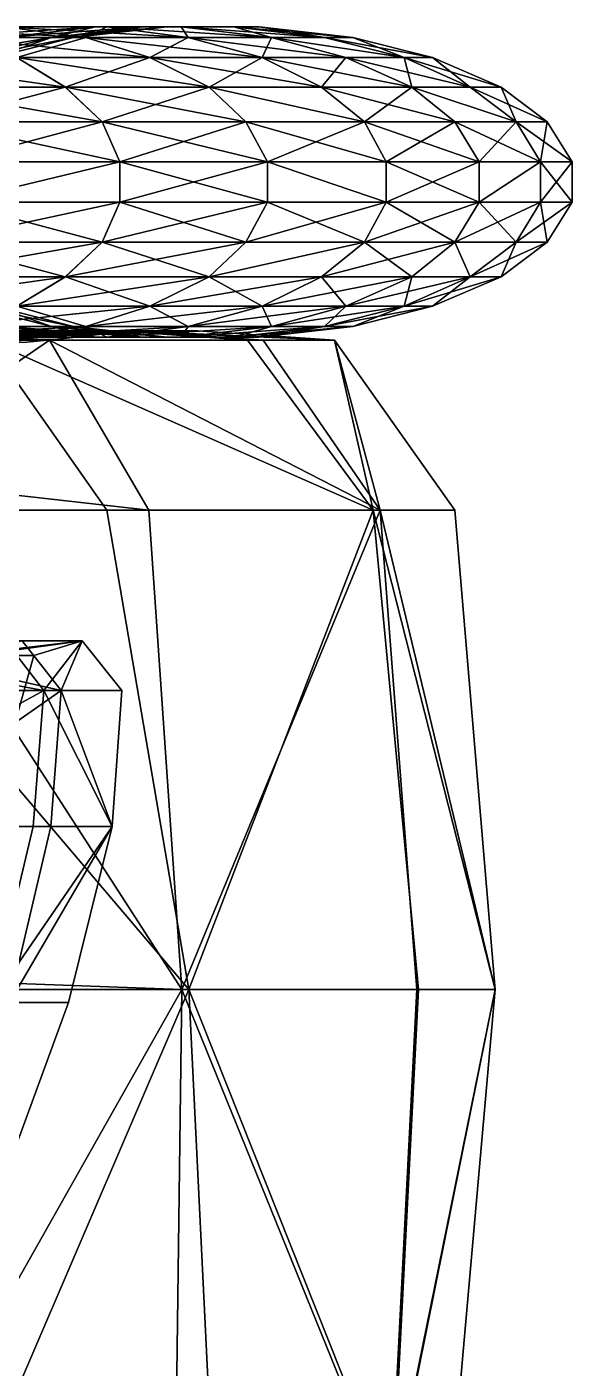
# Model space of a CAD drawing. Extents: x -114 to 115, y -117 to 399.
# Drawn here: x 81.2 to 115.3, y 51.7 to 135.7 of the extents above; entities that cross this region are included whole.
import ezdxf

# ---------------------------------------------------------------- set-up
doc = ezdxf.new("R2010")
doc.units = 0

msp = doc.modelspace()

# ---------------------------------------------------------------- linework, layer by layer
for points in [[(76.570053, 135.041656, 87.724945), (72.429047, 135.714996, 82.603195), (84.879539, 135.041656, 74.331009)], [(72.429047, 135.714996, 82.603195), (79.807877, 135.714996, 70.709381), (84.879539, 135.041656, 74.331009)], [(80.831291, 135.714996, 54.277229), (75.759628, 135.041656, 50.655598), (85.469818, 135.714996, 40.42659)], [(75.759628, 135.041656, 50.655598), (79.81311, 135.041656, 38.551895), (85.469818, 135.714996, 40.42659)], [(84.879539, 135.041656, -64.034561), (79.807877, 135.714996, -60.412926), (76.56929, 135.040863, -77.427505)], [(79.807877, 135.714996, -60.412926), (84.879539, 135.041656, -64.034561), (91.267143, 135.041656, -50.350571)], [(86.19548, 135.714996, -46.728943), (79.807877, 135.714996, -60.412926), (91.267143, 135.041656, -50.350571)], [(79.807877, 135.714996, -60.412926), (86.19548, 135.714996, -46.728943), (80.831291, 135.714996, -43.980782)], [(79.807877, 135.714996, 70.709381), (86.19548, 135.714996, 57.025391), (84.879539, 135.041656, 74.331009)], [(80.831291, 135.714996, 54.277229), (86.19548, 135.714996, 57.025391), (79.807877, 135.714996, 70.709381)], [(85.469818, 135.714996, -30.130142), (79.81311, 135.041656, -28.255455), (80.831291, 135.714996, -43.980782)], [(79.81311, 135.041656, -28.255455), (85.469818, 135.714996, -30.130142), (88.383995, 135.714996, -16.678452)], [(82.727295, 135.041656, -14.803757), (79.81311, 135.041656, -28.255455), (88.383995, 135.714996, -16.678452)], [(79.81311, 135.041656, 38.551895), (82.727295, 135.041656, 25.100204), (85.469818, 135.714996, 40.42659)], [(85.469818, 135.714996, -30.130142), (80.831291, 135.714996, -43.980782), (86.19548, 135.714996, -46.728943)], [(80.831291, 135.714996, 54.277229), (85.469818, 135.714996, 40.42659), (90.834, 135.714996, 43.174751)], [(86.19548, 135.714996, 57.025391), (80.831291, 135.714996, 54.277229), (90.834, 135.714996, 43.174751)], [(84.109863, 135.041656, -1.814884), (82.727295, 135.041656, -14.803757), (88.383995, 135.714996, -16.678452)], [(88.383995, 135.714996, 26.974897), (82.727295, 135.041656, 25.100204), (89.96611, 135.714996, 12.111332)], [(82.727295, 135.041656, 25.100204), (84.109863, 135.041656, 12.111332), (89.96611, 135.714996, 12.111332)], [(82.727295, 135.041656, 25.100204), (88.383995, 135.714996, 26.974897), (85.469818, 135.714996, 40.42659)], [(89.96611, 135.714996, -1.814884), (84.109863, 135.041656, -1.814884), (88.383995, 135.714996, -16.678452)], [(84.109863, 135.041656, -1.814884), (89.96611, 135.714996, -1.814884), (89.96611, 135.714996, 12.111332)], [(84.109863, 135.041656, 12.111332), (84.109863, 135.041656, -1.814884), (89.96611, 135.714996, 12.111332)], [(86.19548, 135.714996, 57.025391), (91.267143, 135.041656, 60.647018), (84.879539, 135.041656, 74.331009)], [(90.834, 135.714996, -32.878304), (85.469818, 135.714996, -30.130142), (86.19548, 135.714996, -46.728943)], [(88.383995, 135.714996, -16.678452), (85.469818, 135.714996, -30.130142), (90.834, 135.714996, -32.878304)], [(94.140465, 135.714996, 27.912243), (85.469818, 135.714996, 40.42659), (88.383995, 135.714996, 26.974897)], [(94.140465, 135.714996, 27.912243), (90.834, 135.714996, 43.174751), (85.469818, 135.714996, 40.42659)], [(90.834, 135.714996, -32.878304), (86.19548, 135.714996, -46.728943), (91.267143, 135.041656, -50.350571)], [(91.267143, 135.041656, 60.647018), (86.19548, 135.714996, 57.025391), (96.490715, 135.041656, 45.049446)], [(86.19548, 135.714996, 57.025391), (90.834, 135.714996, 43.174751), (96.490715, 135.041656, 45.049446)], [(89.96611, 135.714996, -1.814884), (88.383995, 135.714996, -16.678452), (94.14048, 135.714996, -17.615799)], [(90.834, 135.714996, -32.878304), (94.14048, 135.714996, -17.615799), (88.383995, 135.714996, -16.678452)], [(88.383995, 135.714996, 26.974897), (89.96611, 135.714996, 12.111332), (95.722588, 135.714996, 13.048679)], [(94.140465, 135.714996, 27.912243), (88.383995, 135.714996, 26.974897), (95.722588, 135.714996, 13.048679)], [(95.722588, 135.714996, -2.752232), (89.96611, 135.714996, -1.814884), (94.14048, 135.714996, -17.615799)], [(95.722588, 135.714996, 13.048679), (89.96611, 135.714996, -1.814884), (95.722588, 135.714996, -2.752232)], [(95.722588, 135.714996, 13.048679), (89.96611, 135.714996, 12.111332), (89.96611, 135.714996, -1.814884)], [(96.490715, 135.041656, -34.752998), (90.834, 135.714996, -32.878304), (91.267143, 135.041656, -50.350571)], [(90.834, 135.714996, -32.878304), (96.490715, 135.041656, -34.752998), (99.797188, 135.041656, -19.490486)], [(94.14048, 135.714996, -17.615799), (90.834, 135.714996, -32.878304), (99.797188, 135.041656, -19.490486)], [(90.834, 135.714996, 43.174751), (94.140465, 135.714996, 27.912243), (96.490715, 135.041656, 45.049446)], [(99.797173, 135.041656, 29.786938), (94.140465, 135.714996, 27.912243), (101.578842, 135.041656, 13.048679)], [(94.140465, 135.714996, 27.912243), (95.722588, 135.714996, 13.048679), (101.578842, 135.041656, 13.048679)], [(94.140465, 135.714996, 27.912243), (99.797173, 135.041656, 29.786938), (96.490715, 135.041656, 45.049446)], [(95.722588, 135.714996, -2.752232), (94.14048, 135.714996, -17.615799), (99.797188, 135.041656, -19.490486)], [(101.578842, 135.041656, -2.752232), (95.722588, 135.714996, -2.752232), (99.797188, 135.041656, -19.490486)], [(95.722588, 135.714996, -2.752232), (101.578842, 135.041656, -2.752232), (101.578842, 135.041656, 13.048679)], [(95.722588, 135.714996, 13.048679), (95.722588, 135.714996, -2.752232), (101.578842, 135.041656, 13.048679)], [(75.167603, 133.785202, -25.875473), (79.81311, 135.041656, -28.255455), (82.727295, 135.041656, -14.803757)], [(82.727295, 135.041656, -14.803757), (77.742027, 133.785202, -13.991989), (75.167603, 133.785202, -25.875473)], [(75.167603, 133.785217, 36.171921), (82.727295, 135.041656, 25.100204), (79.81311, 135.041656, 38.551895)], [(75.167603, 133.785217, 36.171921), (77.742035, 133.785217, 24.288437), (82.727295, 135.041656, 25.100204)], [(84.879539, 135.041656, -64.034561), (76.56929, 135.040863, -77.427505), (80.559998, 133.786011, -81.215485)], [(76.570053, 135.041656, 87.724945), (84.879539, 135.041656, 74.331009), (88.868736, 133.785217, 78.117004)], [(80.559242, 133.785217, 91.510948), (76.570053, 135.041656, 87.724945), (88.868736, 133.785217, 78.117004)], [(79.124596, 133.785202, -1.00312), (77.742027, 133.785202, -13.991989), (82.727295, 135.041656, -14.803757)], [(77.742035, 133.785217, 24.288437), (79.124603, 133.785217, 11.299568), (84.109863, 135.041656, 12.111332)], [(82.727295, 135.041656, 25.100204), (77.742035, 133.785217, 24.288437), (84.109863, 135.041656, 12.111332)], [(84.109863, 135.041656, -1.814884), (79.124596, 133.785202, -1.00312), (82.727295, 135.041656, -14.803757)], [(79.124603, 133.785217, 11.299568), (79.124596, 133.785202, -1.00312), (84.109863, 135.041656, -1.814884)], [(84.109863, 135.041656, 12.111332), (79.124603, 133.785217, 11.299568), (84.109863, 135.041656, -1.814884)], [(88.868736, 133.785202, -67.820564), (84.879539, 135.041656, -64.034561), (80.559998, 133.786011, -81.215485)], [(95.912651, 133.785202, -52.730553), (91.267143, 135.041656, -50.350571), (84.879539, 135.041656, -64.034561)], [(84.879539, 135.041656, -64.034561), (88.868736, 133.785202, -67.820564), (95.912651, 133.785202, -52.730553)], [(91.267143, 135.041656, 60.647018), (88.868736, 133.785217, 78.117004), (84.879539, 135.041656, 74.331009)], [(91.267143, 135.041656, 60.647018), (95.912674, 133.785202, 63.027), (88.868736, 133.785217, 78.117004)], [(96.490715, 135.041656, -34.752998), (91.267143, 135.041656, -50.350571), (95.912651, 133.785202, -52.730553)], [(91.267143, 135.041656, 60.647018), (96.490715, 135.041656, 45.049446), (101.13623, 133.785217, 47.42942)], [(95.912674, 133.785202, 63.027), (91.267143, 135.041656, 60.647018), (101.13623, 133.785217, 47.42942)], [(101.13623, 133.785202, -37.132973), (96.490715, 135.041656, -34.752998), (95.912651, 133.785202, -52.730553)], [(96.490715, 135.041656, -34.752998), (104.78244, 133.785202, -20.302254), (99.797188, 135.041656, -19.490486)], [(96.490715, 135.041656, -34.752998), (101.13623, 133.785202, -37.132973), (104.78244, 133.785202, -20.302254)], [(104.782425, 133.785217, 30.598701), (96.490715, 135.041656, 45.049446), (99.797173, 135.041656, 29.786938)], [(104.782425, 133.785217, 30.598701), (101.13623, 133.785217, 47.42942), (96.490715, 135.041656, 45.049446)], [(99.797173, 135.041656, 29.786938), (101.578842, 135.041656, 13.048679), (106.564095, 133.785217, 13.860447)], [(104.782425, 133.785217, 30.598701), (99.797173, 135.041656, 29.786938), (106.564095, 133.785217, 13.860447)], [(101.578842, 135.041656, -2.752232), (99.797188, 135.041656, -19.490486), (104.78244, 133.785202, -20.302254)], [(106.564102, 133.785202, -3.563999), (101.578842, 135.041656, -2.752232), (104.78244, 133.785202, -20.302254)], [(101.578842, 135.041656, -2.752232), (106.564095, 133.785217, 13.860447), (101.578842, 135.041656, 13.048679)], [(101.578842, 135.041656, -2.752232), (106.564102, 133.785202, -3.563999), (106.564095, 133.785217, 13.860447)], [(80.559998, 133.786011, -81.215485), (70.596878, 133.784393, -92.935608), (83.589462, 131.94519, -84.962341)], [(70.596878, 133.784393, -92.935608), (73.630249, 131.946045, -96.687531), (83.589462, 131.94519, -84.962341)], [(80.559242, 133.785217, 91.510948), (83.590668, 131.945618, 95.26033), (73.629044, 131.945618, 107.581276)], [(83.590668, 131.945618, 95.26033), (80.559242, 133.785217, 91.510948), (92.581451, 131.945618, 80.768227)], [(80.559242, 133.785217, 91.510948), (88.868736, 133.785217, 78.117004), (92.581451, 131.945618, 80.768227)], [(88.868736, 133.785202, -67.820564), (80.559998, 133.786011, -81.215485), (83.589462, 131.94519, -84.962341)], [(92.581451, 131.945618, -70.471779), (88.868736, 133.785202, -67.820564), (83.589462, 131.94519, -84.962341)], [(88.868736, 133.785217, 78.117004), (95.912674, 133.785202, 63.027), (92.581451, 131.945618, 80.768227)], [(88.868736, 133.785202, -67.820564), (92.581451, 131.945618, -70.471779), (99.625374, 131.945618, -55.381767)], [(95.912651, 133.785202, -52.730553), (88.868736, 133.785202, -67.820564), (99.625374, 131.945618, -55.381767)], [(95.912674, 133.785202, 63.027), (99.625389, 131.945618, 65.678207), (92.581451, 131.945618, 80.768227)], [(101.13623, 133.785202, -37.132973), (95.912651, 133.785202, -52.730553), (99.625374, 131.945618, -55.381767)], [(95.912674, 133.785202, 63.027), (101.13623, 133.785217, 47.42942), (105.277229, 131.945618, 48.801792)], [(99.625389, 131.945618, 65.678207), (95.912674, 133.785202, 63.027), (105.277229, 131.945618, 48.801792)], [(105.277222, 131.945618, -38.505348), (101.13623, 133.785202, -37.132973), (99.625374, 131.945618, -55.381767)], [(101.13623, 133.785217, 47.42942), (104.782425, 133.785217, 30.598701), (105.277229, 131.945618, 48.801792)], [(101.13623, 133.785202, -37.132973), (105.277222, 131.945618, -38.505348), (108.923431, 131.945618, -21.674629)], [(104.78244, 133.785202, -20.302254), (101.13623, 133.785202, -37.132973), (108.923431, 131.945618, -21.674629)], [(108.923424, 131.945618, 31.971077), (104.782425, 133.785217, 30.598701), (110.851173, 131.945618, 13.860447)], [(104.782425, 133.785217, 30.598701), (106.564095, 133.785217, 13.860447), (110.851173, 131.945618, 13.860447)], [(104.782425, 133.785217, 30.598701), (108.923424, 131.945618, 31.971077), (105.277229, 131.945618, 48.801792)], [(106.564102, 133.785202, -3.563999), (104.78244, 133.785202, -20.302254), (108.923431, 131.945618, -21.674629)], [(106.564095, 133.785217, 13.860447), (106.564102, 133.785202, -3.563999), (110.851173, 131.945618, 13.860447)], [(110.851173, 131.945618, -3.563999), (106.564102, 133.785202, -3.563999), (108.923431, 131.945618, -21.674629)], [(106.564102, 133.785202, -3.563999), (110.851173, 131.945618, -3.563999), (110.851173, 131.945618, 13.860447)], [(83.590668, 131.945618, 95.26033), (85.893829, 129.769379, 97.446182), (73.629044, 131.945618, 107.581276)], [(85.893829, 129.769379, 97.446182), (75.396332, 129.769379, 110.429932), (73.629044, 131.945618, 107.581276)], [(83.589462, 131.94519, -84.962341), (73.630249, 131.946045, -96.687531), (75.395126, 129.768951, -99.533081)], [(75.395126, 129.768951, -99.533081), (85.89502, 129.769806, -87.151291), (83.589462, 131.94519, -84.962341)], [(92.581451, 131.945618, -70.471779), (83.589462, 131.94519, -84.962341), (85.89502, 129.769806, -87.151291)], [(83.590668, 131.945618, 95.26033), (92.581451, 131.945618, 80.768227), (94.884621, 129.769379, 82.954071)], [(85.893829, 129.769379, 97.446182), (83.590668, 131.945618, 95.26033), (94.884621, 129.769379, 82.954071)], [(94.884621, 129.769379, -72.657623), (92.581451, 131.945618, -70.471779), (85.89502, 129.769806, -87.151291)], [(92.581451, 131.945618, -70.471779), (102.307472, 129.769379, -56.755852), (99.625374, 131.945618, -55.381767)], [(92.581451, 131.945618, -70.471779), (94.884621, 129.769379, -72.657623), (102.307472, 129.769379, -56.755852)], [(102.307472, 129.769379, 67.052299), (92.581451, 131.945618, 80.768227), (99.625389, 131.945618, 65.678207)], [(102.307472, 129.769379, 67.052299), (94.884621, 129.769379, 82.954071), (92.581451, 131.945618, 80.768227)], [(105.277222, 131.945618, -38.505348), (99.625374, 131.945618, -55.381767), (102.307472, 129.769379, -56.755852)], [(99.625389, 131.945618, 65.678207), (105.277229, 131.945618, 48.801792), (107.95932, 129.769379, 50.175873)], [(102.307472, 129.769379, 67.052299), (99.625389, 131.945618, 65.678207), (107.95932, 129.769379, 50.175873)], [(107.95932, 129.769379, -39.879425), (105.277222, 131.945618, -38.505348), (102.307472, 129.769379, -56.755852)], [(105.277222, 131.945618, -38.505348), (111.801666, 129.769379, -22.143303), (108.923431, 131.945618, -21.674629)], [(105.277222, 131.945618, -38.505348), (107.95932, 129.769379, -39.879425), (111.801666, 129.769379, -22.143303)], [(108.923424, 131.945618, 31.971077), (111.801666, 129.769379, 32.439747), (105.277229, 131.945618, 48.801792)], [(111.801666, 129.769379, 32.439747), (107.95932, 129.769379, 50.175873), (105.277229, 131.945618, 48.801792)], [(108.923424, 131.945618, 31.971077), (110.851173, 131.945618, 13.860447), (113.729416, 129.769379, 14.329121)], [(111.801666, 129.769379, 32.439747), (108.923424, 131.945618, 31.971077), (113.729416, 129.769379, 14.329121)], [(110.851173, 131.945618, -3.563999), (108.923431, 131.945618, -21.674629), (111.801666, 129.769379, -22.143303)], [(113.729416, 129.769379, -4.032673), (110.851173, 131.945618, -3.563999), (111.801666, 129.769379, -22.143303)], [(110.851173, 131.945618, -3.563999), (113.729416, 129.769379, 14.329121), (110.851173, 131.945618, 13.860447)], [(110.851173, 131.945618, -3.563999), (113.729416, 129.769379, -4.032673), (113.729416, 129.769379, 14.329121)], [(85.89502, 129.769806, -87.151291), (75.395126, 129.768951, -99.533081), (87.003403, 127.256454, -88.52211)], [(75.395126, 129.768951, -99.533081), (76.505905, 127.256454, -100.906998), (87.003403, 127.256454, -88.52211)], [(75.396332, 129.769379, 110.429932), (85.893829, 129.769379, 97.446182), (76.505905, 127.256462, 111.802299)], [(85.893829, 129.769379, 97.446182), (87.003403, 127.256462, 98.81855), (76.505905, 127.256462, 111.802299)], [(87.003403, 127.256462, 98.81855), (85.893829, 129.769379, 97.446182), (96.243561, 127.256462, 83.924492)], [(85.893829, 129.769379, 97.446182), (94.884621, 129.769379, 82.954071), (96.243561, 127.256462, 83.924492)], [(94.884621, 129.769379, -72.657623), (85.89502, 129.769806, -87.151291), (87.003403, 127.256454, -88.52211)], [(96.243561, 127.256454, -73.628036), (94.884621, 129.769379, -72.657623), (87.003403, 127.256454, -88.52211)], [(94.884621, 129.769379, -72.657623), (96.243561, 127.256454, -73.628036), (103.66642, 127.256454, -57.726257)], [(102.307472, 129.769379, -56.755852), (94.884621, 129.769379, -72.657623), (103.66642, 127.256454, -57.726257)], [(94.884621, 129.769379, 82.954071), (102.307472, 129.769379, 67.052299), (96.243561, 127.256462, 83.924492)], [(102.307472, 129.769379, 67.052299), (103.66642, 127.256462, 68.022705), (96.243561, 127.256462, 83.924492)], [(107.95932, 129.769379, -39.879425), (102.307472, 129.769379, -56.755852), (103.66642, 127.256454, -57.726257)], [(103.66642, 127.256462, 68.022705), (102.307472, 129.769379, 67.052299), (109.475029, 127.256462, 50.6782)], [(102.307472, 129.769379, 67.052299), (107.95932, 129.769379, 50.175873), (109.475029, 127.256462, 50.6782)], [(109.475029, 127.256454, -40.381752), (107.95932, 129.769379, -39.879425), (103.66642, 127.256454, -57.726257)], [(107.95932, 129.769379, -39.879425), (109.475029, 127.256454, -40.381752), (113.317375, 127.256454, -22.645622)], [(111.801666, 129.769379, -22.143303), (107.95932, 129.769379, -39.879425), (113.317375, 127.256454, -22.645622)], [(107.95932, 129.769379, 50.175873), (111.801666, 129.769379, 32.439747), (109.475029, 127.256462, 50.6782)], [(111.801666, 129.769379, 32.439747), (113.317375, 127.256462, 32.94207), (109.475029, 127.256462, 50.6782)], [(113.729416, 129.769379, -4.032673), (111.801666, 129.769379, -22.143303), (113.317375, 127.256454, -22.645622)], [(113.317375, 127.256462, 32.94207), (111.801666, 129.769379, 32.439747), (115.298584, 127.256454, 14.329121)], [(111.801666, 129.769379, 32.439747), (113.729416, 129.769379, 14.329121), (115.298584, 127.256454, 14.329121)], [(115.298584, 127.256454, -4.032673), (113.729416, 129.769379, -4.032673), (113.317375, 127.256454, -22.645622)], [(113.729416, 129.769379, -4.032673), (115.298584, 127.256454, -4.032673), (115.298584, 127.256454, 14.329121)], [(113.729416, 129.769379, 14.329121), (113.729416, 129.769379, -4.032673), (115.298584, 127.256454, 14.329121)], [(76.505905, 124.743546, 111.802299), (76.505905, 127.256462, 111.802299), (87.003403, 127.256462, 98.81855)], [(87.003403, 127.256462, 98.81855), (87.003403, 124.743546, 98.818542), (76.505905, 124.743546, 111.802299)], [(87.003403, 127.256454, -88.52211), (76.505905, 127.256454, -100.906998), (76.505905, 124.743538, -100.906998)], [(76.505905, 124.743538, -100.906998), (87.003403, 124.743538, -88.52211), (87.003403, 127.256454, -88.52211)], [(87.003403, 127.256462, 98.81855), (96.243561, 127.256462, 83.924492), (96.243561, 124.743546, 83.924477)], [(87.003403, 124.743546, 98.818542), (87.003403, 127.256462, 98.81855), (96.243561, 124.743546, 83.924477)], [(96.243561, 127.256454, -73.628036), (87.003403, 127.256454, -88.52211), (87.003403, 124.743538, -88.52211)], [(96.243561, 124.743538, -73.628036), (96.243561, 127.256454, -73.628036), (87.003403, 124.743538, -88.52211)], [(96.243561, 127.256462, 83.924492), (103.66642, 124.743546, 68.022705), (96.243561, 124.743546, 83.924477)], [(96.243561, 127.256462, 83.924492), (103.66642, 127.256462, 68.022705), (103.66642, 124.743546, 68.022705)], [(103.66642, 124.743538, -57.726257), (96.243561, 127.256454, -73.628036), (96.243561, 124.743538, -73.628036)], [(103.66642, 124.743538, -57.726257), (103.66642, 127.256454, -57.726257), (96.243561, 127.256454, -73.628036)], [(103.66642, 127.256462, 68.022705), (109.475029, 127.256462, 50.6782), (109.475029, 124.743546, 50.6782)], [(103.66642, 124.743546, 68.022705), (103.66642, 127.256462, 68.022705), (109.475029, 124.743546, 50.6782)], [(109.475029, 127.256454, -40.381752), (103.66642, 127.256454, -57.726257), (103.66642, 124.743538, -57.726257)], [(109.475029, 124.743538, -40.381752), (109.475029, 127.256454, -40.381752), (103.66642, 124.743538, -57.726257)], [(113.317375, 127.256462, 32.94207), (113.317375, 124.743546, 32.94207), (109.475029, 124.743546, 50.6782)], [(109.475029, 124.743546, 50.6782), (109.475029, 127.256462, 50.6782), (113.317375, 127.256462, 32.94207)], [(113.317375, 127.256454, -22.645622), (109.475029, 127.256454, -40.381752), (109.475029, 124.743538, -40.381752)], [(109.475029, 124.743538, -40.381752), (113.317375, 124.743546, -22.645622), (113.317375, 127.256454, -22.645622)], [(113.317375, 127.256462, 32.94207), (115.298584, 127.256454, 14.329121), (115.298584, 124.743546, 14.329121)], [(113.317375, 124.743546, 32.94207), (113.317375, 127.256462, 32.94207), (115.298584, 124.743546, 14.329121)], [(115.298584, 127.256454, -4.032673), (113.317375, 127.256454, -22.645622), (113.317375, 124.743546, -22.645622)], [(115.298592, 124.743546, -4.032673), (115.298584, 127.256454, -4.032673), (113.317375, 124.743546, -22.645622)], [(115.298584, 124.743546, 14.329121), (115.298584, 127.256454, -4.032673), (115.298592, 124.743546, -4.032673)], [(115.298584, 124.743546, 14.329121), (115.298584, 127.256454, 14.329121), (115.298584, 127.256454, -4.032673)], [(75.395126, 122.231049, -99.533066), (85.895027, 122.230202, -87.151291), (76.505905, 124.743538, -100.906998)], [(75.396332, 122.230629, 110.429932), (76.505905, 124.743546, 111.802299), (87.003403, 124.743546, 98.818542)], [(85.893829, 122.230629, 97.446175), (75.396332, 122.230629, 110.429932), (87.003403, 124.743546, 98.818542)], [(85.895027, 122.230202, -87.151291), (87.003403, 124.743538, -88.52211), (76.505905, 124.743538, -100.906998)], [(85.893829, 122.230629, 97.446175), (87.003403, 124.743546, 98.818542), (94.884621, 122.230629, 82.954071)], [(94.884621, 122.230629, -72.657623), (96.243561, 124.743538, -73.628036), (85.895027, 122.230202, -87.151291)], [(96.243561, 124.743538, -73.628036), (87.003403, 124.743538, -88.52211), (85.895027, 122.230202, -87.151291)], [(87.003403, 124.743546, 98.818542), (96.243561, 124.743546, 83.924477), (94.884621, 122.230629, 82.954071)], [(94.884621, 122.230629, 82.954071), (96.243561, 124.743546, 83.924477), (103.66642, 124.743546, 68.022705)], [(102.307472, 122.230629, 67.052299), (94.884621, 122.230629, 82.954071), (103.66642, 124.743546, 68.022705)], [(94.884621, 122.230629, -72.657623), (102.307472, 122.230629, -56.755852), (96.243561, 124.743538, -73.628036)], [(102.307472, 122.230629, -56.755852), (103.66642, 124.743538, -57.726257), (96.243561, 124.743538, -73.628036)], [(102.307472, 122.230629, 67.052299), (103.66642, 124.743546, 68.022705), (107.95932, 122.230629, 50.175873)], [(107.95932, 122.230629, -39.879425), (109.475029, 124.743538, -40.381752), (102.307472, 122.230629, -56.755852)], [(109.475029, 124.743538, -40.381752), (103.66642, 124.743538, -57.726257), (102.307472, 122.230629, -56.755852)], [(103.66642, 124.743546, 68.022705), (109.475029, 124.743546, 50.6782), (107.95932, 122.230629, 50.175873)], [(107.95932, 122.230629, 50.175873), (109.475029, 124.743546, 50.6782), (113.317375, 124.743546, 32.94207)], [(111.801666, 122.230629, 32.439751), (107.95932, 122.230629, 50.175873), (113.317375, 124.743546, 32.94207)], [(107.95932, 122.230629, -39.879425), (111.801674, 122.230629, -22.143303), (109.475029, 124.743538, -40.381752)], [(111.801674, 122.230629, -22.143303), (113.317375, 124.743546, -22.645622), (109.475029, 124.743538, -40.381752)], [(111.801666, 122.230629, 32.439751), (113.317375, 124.743546, 32.94207), (113.729416, 122.230629, 14.329121)], [(113.729416, 122.230629, -4.032673), (115.298592, 124.743546, -4.032673), (111.801674, 122.230629, -22.143303)], [(115.298592, 124.743546, -4.032673), (113.317375, 124.743546, -22.645622), (111.801674, 122.230629, -22.143303)], [(113.317375, 124.743546, 32.94207), (115.298584, 124.743546, 14.329121), (113.729416, 122.230629, 14.329121)], [(113.729416, 122.230629, 14.329121), (115.298584, 124.743546, 14.329121), (115.298592, 124.743546, -4.032673)], [(113.729416, 122.230629, -4.032673), (113.729416, 122.230629, 14.329121), (115.298592, 124.743546, -4.032673)], [(73.629044, 120.054375, 107.581276), (85.893829, 122.230629, 97.446175), (83.590668, 120.054382, 95.260338)], [(73.629044, 120.054375, 107.581276), (75.396332, 122.230629, 110.429932), (85.893829, 122.230629, 97.446175)], [(73.630249, 120.053955, -96.687531), (83.58947, 120.054794, -84.962326), (75.395126, 122.231049, -99.533066)], [(83.58947, 120.054794, -84.962326), (85.895027, 122.230202, -87.151291), (75.395126, 122.231049, -99.533066)], [(94.884621, 122.230629, -72.657623), (85.895027, 122.230202, -87.151291), (83.58947, 120.054794, -84.962326)], [(92.581451, 120.054375, -70.471779), (94.884621, 122.230629, -72.657623), (83.58947, 120.054794, -84.962326)], [(83.590668, 120.054382, 95.260338), (85.893829, 122.230629, 97.446175), (92.581467, 120.054382, 80.768227)], [(85.893829, 122.230629, 97.446175), (94.884621, 122.230629, 82.954071), (92.581467, 120.054382, 80.768227)], [(102.307472, 122.230629, -56.755852), (92.581451, 120.054375, -70.471779), (99.625374, 120.054375, -55.381767)], [(102.307472, 122.230629, -56.755852), (94.884621, 122.230629, -72.657623), (92.581451, 120.054375, -70.471779)], [(102.307472, 122.230629, 67.052299), (99.625389, 120.054382, 65.678207), (92.581467, 120.054382, 80.768227)], [(92.581467, 120.054382, 80.768227), (94.884621, 122.230629, 82.954071), (102.307472, 122.230629, 67.052299)], [(107.95932, 122.230629, -39.879425), (102.307472, 122.230629, -56.755852), (99.625374, 120.054375, -55.381767)], [(105.277222, 120.054375, -38.505348), (107.95932, 122.230629, -39.879425), (99.625374, 120.054375, -55.381767)], [(99.625389, 120.054382, 65.678207), (102.307472, 122.230629, 67.052299), (105.277229, 120.054375, 48.801796)], [(102.307472, 122.230629, 67.052299), (107.95932, 122.230629, 50.175873), (105.277229, 120.054375, 48.801796)], [(107.95932, 122.230629, -39.879425), (105.277222, 120.054375, -38.505348), (108.923431, 120.054375, -21.674629)], [(107.95932, 122.230629, 50.175873), (108.923431, 120.054382, 31.971077), (105.277229, 120.054375, 48.801796)], [(108.923431, 120.054375, -21.674629), (111.801674, 122.230629, -22.143303), (107.95932, 122.230629, -39.879425)], [(107.95932, 122.230629, 50.175873), (111.801666, 122.230629, 32.439751), (108.923431, 120.054382, 31.971077)], [(113.729416, 122.230629, -4.032673), (111.801674, 122.230629, -22.143303), (108.923431, 120.054375, -21.674629)], [(110.851173, 120.054375, -3.563999), (113.729416, 122.230629, -4.032673), (108.923431, 120.054375, -21.674629)], [(108.923431, 120.054382, 31.971077), (111.801666, 122.230629, 32.439751), (110.851173, 120.054375, 13.860447)], [(111.801666, 122.230629, 32.439751), (113.729416, 122.230629, 14.329121), (110.851173, 120.054375, 13.860447)], [(110.851173, 120.054375, 13.860447), (113.729416, 122.230629, -4.032673), (110.851173, 120.054375, -3.563999)], [(110.851173, 120.054375, 13.860447), (113.729416, 122.230629, 14.329121), (113.729416, 122.230629, -4.032673)], [(83.590668, 120.054382, 95.260338), (80.55925, 118.214798, 91.510948), (70.597626, 118.214798, 103.831894)], [(73.629044, 120.054375, 107.581276), (83.590668, 120.054382, 95.260338), (70.597626, 118.214798, 103.831894)], [(83.58947, 120.054794, -84.962326), (73.630249, 120.053955, -96.687531), (80.559998, 118.213989, -81.215485)], [(80.55925, 118.214798, 91.510948), (83.590668, 120.054382, 95.260338), (88.868744, 118.214798, 78.117012)], [(92.581451, 120.054375, -70.471779), (83.58947, 120.054794, -84.962326), (80.559998, 118.213989, -81.215485)], [(88.868744, 118.214798, -67.820557), (92.581451, 120.054375, -70.471779), (80.559998, 118.213989, -81.215485)], [(83.590668, 120.054382, 95.260338), (92.581467, 120.054382, 80.768227), (88.868744, 118.214798, 78.117012)], [(99.625389, 120.054382, 65.678207), (95.912674, 118.214798, 63.027), (88.868744, 118.214798, 78.117012)], [(92.581467, 120.054382, 80.768227), (99.625389, 120.054382, 65.678207), (88.868744, 118.214798, 78.117012)], [(92.581451, 120.054375, -70.471779), (88.868744, 118.214798, -67.820557), (95.912674, 118.214798, -52.730553)], [(99.625374, 120.054375, -55.381767), (92.581451, 120.054375, -70.471779), (95.912674, 118.214798, -52.730553)], [(95.912674, 118.214798, 63.027), (99.625389, 120.054382, 65.678207), (101.13623, 118.214798, 47.429424)], [(101.13623, 118.214798, -37.132973), (105.277222, 120.054375, -38.505348), (95.912674, 118.214798, -52.730553)], [(105.277222, 120.054375, -38.505348), (99.625374, 120.054375, -55.381767), (95.912674, 118.214798, -52.730553)], [(99.625389, 120.054382, 65.678207), (105.277229, 120.054375, 48.801796), (101.13623, 118.214798, 47.429424)], [(108.923431, 120.054382, 31.971077), (104.78244, 118.214798, 30.598701), (101.13623, 118.214798, 47.429424)], [(105.277229, 120.054375, 48.801796), (108.923431, 120.054382, 31.971077), (101.13623, 118.214798, 47.429424)], [(105.277222, 120.054375, -38.505348), (101.13623, 118.214798, -37.132973), (104.782448, 118.214798, -20.302254)], [(104.78244, 118.214798, 30.598701), (108.923431, 120.054382, 31.971077), (106.564102, 118.214798, 13.860447)], [(106.564102, 118.214798, -3.563999), (110.851173, 120.054375, -3.563999), (104.782448, 118.214798, -20.302254)], [(110.851173, 120.054375, -3.563999), (108.923431, 120.054375, -21.674629), (104.782448, 118.214798, -20.302254)], [(108.923431, 120.054375, -21.674629), (105.277222, 120.054375, -38.505348), (104.782448, 118.214798, -20.302254)], [(108.923431, 120.054382, 31.971077), (110.851173, 120.054375, 13.860447), (106.564102, 118.214798, 13.860447)], [(110.851173, 120.054375, -3.563999), (106.564102, 118.214798, -3.563999), (106.564102, 118.214798, 13.860447)], [(110.851173, 120.054375, 13.860447), (110.851173, 120.054375, -3.563999), (106.564102, 118.214798, 13.860447)], [(88.868744, 118.214798, -67.820557), (80.559998, 118.213989, -81.215485), (76.56929, 116.959137, -77.427521)], [(84.879547, 116.958336, -64.034561), (88.868744, 118.214798, -67.820557), (76.56929, 116.959137, -77.427521)], [(76.570053, 116.958336, 87.724953), (80.55925, 118.214798, 91.510948), (84.879547, 116.958336, 74.331009)], [(84.109863, 116.958336, -1.814884), (82.727295, 116.958336, -14.803757), (77.742035, 118.21479, -13.991989)], [(79.124603, 118.21479, -1.00312), (84.109863, 116.958336, -1.814884), (77.742035, 118.21479, -13.991989)], [(77.742035, 118.21479, -13.991989), (82.727295, 116.958336, -14.803757), (79.813118, 116.958336, -28.255455)], [(77.742035, 118.21479, 24.288439), (82.727295, 116.958336, 25.100206), (79.124603, 118.21479, 11.299568)], [(82.727295, 116.958336, 25.100206), (77.742035, 118.21479, 24.288439), (79.813118, 116.958336, 38.551895)], [(82.727295, 116.958336, 25.100206), (84.109863, 116.958336, 12.111332), (79.124603, 118.21479, 11.299568)], [(79.124603, 118.21479, 11.299568), (84.109863, 116.958336, 12.111332), (84.109863, 116.958336, -1.814884)], [(84.109863, 116.958336, -1.814884), (79.124603, 118.21479, -1.00312), (79.124603, 118.21479, 11.299568)], [(80.55925, 118.214798, 91.510948), (88.868744, 118.214798, 78.117012), (84.879547, 116.958336, 74.331009)], [(88.868744, 118.214798, -67.820557), (84.879547, 116.958336, -64.034561), (91.267151, 116.958336, -50.350571)], [(84.879547, 116.958336, 74.331009), (95.912674, 118.214798, 63.027), (91.267151, 116.958336, 60.647018)], [(84.879547, 116.958336, 74.331009), (88.868744, 118.214798, 78.117012), (95.912674, 118.214798, 63.027)], [(91.267151, 116.958336, -50.350571), (95.912674, 118.214798, -52.730553), (88.868744, 118.214798, -67.820557)], [(101.13623, 118.214798, -37.132973), (95.912674, 118.214798, -52.730553), (91.267151, 116.958336, -50.350571)], [(96.490723, 116.958336, -34.752998), (101.13623, 118.214798, -37.132973), (91.267151, 116.958336, -50.350571)], [(91.267151, 116.958336, 60.647018), (95.912674, 118.214798, 63.027), (96.490723, 116.958336, 45.049446)], [(95.912674, 118.214798, 63.027), (101.13623, 118.214798, 47.429424), (96.490723, 116.958336, 45.049446)], [(99.797188, 116.958336, -19.490486), (101.13623, 118.214798, -37.132973), (96.490723, 116.958336, -34.752998)], [(104.78244, 118.214798, 30.598701), (99.797188, 116.958336, 29.786938), (96.490723, 116.958336, 45.049446)], [(96.490723, 116.958336, 45.049446), (101.13623, 118.214798, 47.429424), (104.78244, 118.214798, 30.598701)], [(106.564102, 118.214798, -3.563999), (104.782448, 118.214798, -20.302254), (99.797188, 116.958336, -19.490486)], [(101.578842, 116.958336, -2.752232), (106.564102, 118.214798, -3.563999), (99.797188, 116.958336, -19.490486)], [(99.797188, 116.958336, -19.490486), (104.782448, 118.214798, -20.302254), (101.13623, 118.214798, -37.132973)], [(99.797188, 116.958336, 29.786938), (104.78244, 118.214798, 30.598701), (101.578842, 116.958336, 13.048679)], [(104.78244, 118.214798, 30.598701), (106.564102, 118.214798, 13.860447), (101.578842, 116.958336, 13.048679)], [(106.564102, 118.214798, -3.563999), (101.578842, 116.958336, -2.752232), (101.578842, 116.958336, 13.048679)], [(101.578842, 116.958336, 13.048679), (106.564102, 118.214798, 13.860447), (106.564102, 118.214798, -3.563999)], [(84.879547, 116.958336, -64.034561), (76.56929, 116.959137, -77.427521), (72.429054, 116.285004, -72.306747)], [(79.807877, 116.285004, -60.412933), (84.879547, 116.958336, -64.034561), (72.429054, 116.285004, -72.306747)], [(79.813118, 116.958336, -28.255455), (85.469826, 116.285004, -30.130142), (75.759636, 116.958336, -40.359154)], [(85.469826, 116.285004, -30.130142), (80.831299, 116.285004, -43.980782), (75.759636, 116.958336, -40.359154)], [(76.570053, 116.958336, 87.724953), (84.879547, 116.958336, 74.331009), (79.807877, 116.285004, 70.709381)], [(84.879547, 116.958336, -64.034561), (79.807877, 116.285004, -60.412933), (86.195488, 116.285004, -46.728943)], [(91.267151, 116.958336, 60.647018), (86.195488, 116.285004, 57.025391), (79.807877, 116.285004, 70.709381)], [(84.879547, 116.958336, 74.331009), (91.267151, 116.958336, 60.647018), (79.807877, 116.285004, 70.709381)], [(80.831299, 116.285004, 54.277229), (85.469826, 116.285004, 40.42659), (79.813118, 116.958336, 38.551895)], [(85.469826, 116.285004, -30.130142), (79.813118, 116.958336, -28.255455), (82.727295, 116.958336, -14.803757)], [(88.383995, 116.285004, 26.974897), (82.727295, 116.958336, 25.100206), (79.813118, 116.958336, 38.551895)], [(85.469826, 116.285004, 40.42659), (88.383995, 116.285004, 26.974897), (79.813118, 116.958336, 38.551895)], [(84.109863, 116.958336, -1.814884), (89.96611, 116.285004, -1.814884), (82.727295, 116.958336, -14.803757)], [(89.96611, 116.285004, -1.814884), (88.383995, 116.285004, -16.678452), (82.727295, 116.958336, -14.803757)], [(82.727295, 116.958336, 25.100206), (88.383995, 116.285004, 26.974897), (84.109863, 116.958336, 12.111332)], [(88.383995, 116.285004, -16.678452), (85.469826, 116.285004, -30.130142), (82.727295, 116.958336, -14.803757)], [(88.383995, 116.285004, 26.974897), (89.96611, 116.285004, 12.111332), (84.109863, 116.958336, 12.111332)], [(89.96611, 116.285004, -1.814884), (84.109863, 116.958336, -1.814884), (84.109863, 116.958336, 12.111332)], [(89.96611, 116.285004, 12.111332), (89.96611, 116.285004, -1.814884), (84.109863, 116.958336, 12.111332)], [(91.267151, 116.958336, -50.350571), (84.879547, 116.958336, -64.034561), (86.195488, 116.285004, -46.728943)], [(90.834015, 116.285004, -32.878304), (96.490723, 116.958336, -34.752998), (86.195488, 116.285004, -46.728943)], [(96.490723, 116.958336, -34.752998), (91.267151, 116.958336, -50.350571), (86.195488, 116.285004, -46.728943)], [(86.195488, 116.285004, 57.025391), (91.267151, 116.958336, 60.647018), (90.834015, 116.285004, 43.174751)], [(91.267151, 116.958336, 60.647018), (96.490723, 116.958336, 45.049446), (90.834015, 116.285004, 43.174751)], [(96.490723, 116.958336, -34.752998), (90.834015, 116.285004, -32.878304), (94.14048, 116.285004, -17.615799)], [(99.797188, 116.958336, 29.786938), (94.14048, 116.285004, 27.912243), (90.834015, 116.285004, 43.174751)], [(96.490723, 116.958336, 45.049446), (99.797188, 116.958336, 29.786938), (90.834015, 116.285004, 43.174751)], [(95.722588, 116.285004, -2.752232), (101.578842, 116.958336, -2.752232), (94.14048, 116.285004, -17.615799)], [(101.578842, 116.958336, -2.752232), (99.797188, 116.958336, -19.490486), (94.14048, 116.285004, -17.615799)], [(94.14048, 116.285004, 27.912243), (99.797188, 116.958336, 29.786938), (95.722588, 116.285004, 13.048679)], [(99.797188, 116.958336, -19.490486), (96.490723, 116.958336, -34.752998), (94.14048, 116.285004, -17.615799)], [(99.797188, 116.958336, 29.786938), (101.578842, 116.958336, 13.048679), (95.722588, 116.285004, 13.048679)], [(101.578842, 116.958336, -2.752232), (95.722588, 116.285004, -2.752232), (95.722588, 116.285004, 13.048679)], [(101.578842, 116.958336, 13.048679), (101.578842, 116.958336, -2.752232), (95.722588, 116.285004, 13.048679)], [(60.348698, 116.682587, -87.353355), (82.599197, 116.097359, -65.636543), (75.546532, 116.682587, -60.235558)], [(60.348698, 116.682587, -87.353355), (65.734833, 116.097359, -95.425682), (82.599197, 116.097359, -65.636543)], [(70.155487, 107.556396, -107.571098), (82.599197, 116.097359, -65.636543), (65.734833, 116.097359, -95.425682)], [(65.840065, 105.45697, 117.169846), (78.691284, 116.097359, 88.23262), (86.17762, 105.456978, 89.616989)], [(86.717926, 116.682587, 51.280865), (66.845161, 116.538269, 79.918381), (81.413368, 116.538269, 49.264862)], [(86.717926, 116.682587, 51.280865), (71.398239, 116.682587, 83.588287), (66.845161, 116.538269, 79.918381)], [(78.182487, 116.135521, 47.8302), (81.413368, 116.538269, 49.264862), (66.845161, 116.538269, 79.918381)], [(70.155487, 107.556396, -107.571098), (88.807297, 105.456978, -69.749947), (82.599197, 116.097359, -65.636543)], [(87.718704, 116.682587, -23.401354), (70.943474, 116.538269, -56.234703), (75.546532, 116.682587, -60.235558)], [(87.718704, 116.682587, -23.401354), (82.43795, 116.538269, -21.456057), (70.943474, 116.538269, -56.234703)], [(79.175568, 116.135521, -20.097445), (70.943474, 116.538269, -56.234703), (82.43795, 116.538269, -21.456057)], [(86.717926, 116.682587, 51.280865), (78.691284, 116.097359, 88.23262), (71.398239, 116.682587, 83.588287)], [(87.718704, 116.682587, -23.401354), (75.546532, 116.682587, -60.235558), (82.599197, 116.097359, -65.636543)], [(78.182487, 116.135521, 47.8302), (86.26944, 116.538269, 14.591932), (81.413368, 116.538269, 49.264862)], [(78.182487, 116.135521, 47.8302), (82.889259, 116.135521, 14.532759), (86.26944, 116.538269, 14.591932)], [(78.182487, 116.135521, 47.8302), (80.964851, 115.945465, 14.499083), (82.889259, 116.135521, 14.532759)], [(86.717926, 116.682587, 51.280865), (94.993454, 116.097359, 53.930649), (78.691284, 116.097359, 88.23262)], [(102.852112, 105.456978, 54.565376), (78.691284, 116.097359, 88.23262), (94.993454, 116.097359, 53.930649)], [(102.852112, 105.456978, 54.565376), (86.17762, 105.456978, 89.616989), (78.691284, 116.097359, 88.23262)], [(79.175568, 116.135521, -20.097445), (86.26944, 116.538269, 14.591932), (82.889259, 116.135521, 14.532759)], [(79.175568, 116.135521, -20.097445), (82.43795, 116.538269, -21.456057), (86.26944, 116.538269, 14.591932)], [(79.175568, 116.135521, -20.097445), (82.889259, 116.135521, 14.532759), (80.964851, 115.945465, 14.499083)], [(80.831299, 116.285004, -43.980782), (86.195488, 116.285004, -46.728943), (79.807877, 116.285004, -60.412933)], [(79.807877, 116.285004, 70.709381), (86.195488, 116.285004, 57.025391), (80.831299, 116.285004, 54.277229)], [(90.834015, 116.285004, -32.878304), (86.195488, 116.285004, -46.728943), (80.831299, 116.285004, -43.980782)], [(85.469826, 116.285004, -30.130142), (90.834015, 116.285004, -32.878304), (80.831299, 116.285004, -43.980782)], [(80.831299, 116.285004, 54.277229), (86.195488, 116.285004, 57.025391), (85.469826, 116.285004, 40.42659)], [(86.717926, 116.682587, 51.280865), (81.413368, 116.538269, 49.264862), (86.26944, 116.538269, 14.591932)], [(87.718704, 116.682587, -23.401354), (86.26944, 116.538269, 14.591932), (82.43795, 116.538269, -21.456057)], [(87.718704, 116.682587, -23.401354), (82.599197, 116.097359, -65.636543), (95.970428, 116.097359, -25.58526)], [(103.286362, 105.456978, -27.510454), (82.599197, 116.097359, -65.636543), (88.807297, 105.456978, -69.749947)], [(103.286362, 105.456978, -27.510454), (95.970428, 116.097359, -25.58526), (82.599197, 116.097359, -65.636543)], [(90.834015, 116.285004, -32.878304), (85.469826, 116.285004, -30.130142), (88.383995, 116.285004, -16.678452)], [(86.195488, 116.285004, 57.025391), (90.834015, 116.285004, 43.174751), (85.469826, 116.285004, 40.42659)], [(94.14048, 116.285004, 27.912243), (88.383995, 116.285004, 26.974897), (85.469826, 116.285004, 40.42659)], [(85.469826, 116.285004, 40.42659), (90.834015, 116.285004, 43.174751), (94.14048, 116.285004, 27.912243)], [(86.717926, 116.682587, 51.280865), (86.26944, 116.538269, 14.591932), (91.862991, 116.682587, 14.762632)], [(87.718704, 116.682587, -23.401354), (91.862991, 116.682587, 14.762632), (86.26944, 116.538269, 14.591932)], [(86.717926, 116.682587, 51.280865), (100.427505, 116.097359, 15.130911), (94.993454, 116.097359, 53.930649)], [(86.717926, 116.682587, 51.280865), (91.862991, 116.682587, 14.762632), (100.427505, 116.097359, 15.130911)], [(87.718704, 116.682587, -23.401354), (100.427505, 116.097359, 15.130911), (91.862991, 116.682587, 14.762632)], [(87.718704, 116.682587, -23.401354), (95.970428, 116.097359, -25.58526), (100.427505, 116.097359, 15.130911)], [(95.722588, 116.285004, -2.752232), (94.14048, 116.285004, -17.615799), (88.383995, 116.285004, -16.678452)], [(89.96611, 116.285004, -1.814884), (95.722588, 116.285004, -2.752232), (88.383995, 116.285004, -16.678452)], [(90.834015, 116.285004, -32.878304), (88.383995, 116.285004, -16.678452), (94.14048, 116.285004, -17.615799)], [(88.383995, 116.285004, 26.974897), (94.14048, 116.285004, 27.912243), (89.96611, 116.285004, 12.111332)], [(94.14048, 116.285004, 27.912243), (95.722588, 116.285004, 13.048679), (89.96611, 116.285004, 12.111332)], [(95.722588, 116.285004, -2.752232), (89.96611, 116.285004, 12.111332), (95.722588, 116.285004, 13.048679)], [(95.722588, 116.285004, -2.752232), (89.96611, 116.285004, -1.814884), (89.96611, 116.285004, 12.111332)], [(102.852112, 105.456978, 54.565376), (94.993454, 116.097359, 53.930649), (100.427505, 116.097359, 15.130911)], [(103.286362, 105.456978, -27.510454), (100.427505, 116.097359, 15.130911), (95.970428, 116.097359, -25.58526)], [(102.852112, 105.456978, 54.565376), (100.427505, 116.097359, 15.130911), (107.965012, 105.456978, 14.729055)], [(103.286362, 105.456978, -27.510454), (107.965012, 105.456978, 14.729055), (100.427505, 116.097359, 15.130911)], [(70.155487, 107.556396, -107.571098), (90.876663, 75.435822, -69.888084), (88.807297, 105.456978, -69.749947)], [(70.155487, 107.556396, -107.571098), (75.438522, 76.004669, -105.12252), (90.876663, 75.435822, -69.888084)], [(65.840065, 105.45697, 117.169846), (86.17762, 105.456978, 89.616989), (91.310577, 75.435822, 83.507011)], [(65.840065, 105.45697, 117.169846), (91.310577, 75.435822, 83.507011), (72.520645, 75.435822, 109.597122)], [(102.852112, 105.456978, 54.565376), (91.310577, 75.435822, 83.507011), (86.17762, 105.456978, 89.616989)], [(103.286362, 105.456978, -27.510454), (88.807297, 105.456978, -69.749947), (90.876663, 75.435822, -69.888084)], [(103.286362, 105.456978, -27.510454), (90.876663, 75.435822, -69.888084), (105.577301, 75.435829, -28.359591)], [(102.852112, 105.456978, 54.565376), (105.685776, 75.435822, 50.648308), (91.310577, 75.435822, 83.507011)], [(102.852112, 105.456978, 54.565376), (110.477509, 75.435822, 12.589323), (105.685776, 75.435822, 50.648308)], [(102.852112, 105.456978, 54.565376), (107.965012, 105.456978, 14.729055), (110.477509, 75.435822, 12.589323)], [(103.286362, 105.456978, -27.510454), (110.477509, 75.435822, 12.589323), (107.965012, 105.456978, 14.729055)], [(103.286362, 105.456978, -27.510454), (105.577301, 75.435829, -28.359591), (110.477509, 75.435822, 12.589323)], [(82.25502, 94.149635, 49.938919), (65.446381, 97.256447, 79.089813), (67.320435, 94.149628, 81.172791)], [(82.25502, 94.149635, 49.938919), (79.846626, 97.256447, 48.789703), (65.446381, 97.256447, 79.089813)], [(83.330246, 94.149635, -22.131578), (69.606949, 97.256447, -55.249596), (80.886772, 97.256454, -21.05488)], [(83.330246, 94.149635, -22.131578), (71.650208, 94.149635, -57.363701), (69.606949, 97.256447, -55.249596)], [(76.93782, 96.338272, 47.490776), (84.646706, 97.256447, 14.516516), (81.623611, 96.338272, 14.465277)], [(76.93782, 96.338272, 47.490776), (79.846626, 97.256447, 48.789703), (84.646706, 97.256447, 14.516516)], [(77.953194, 96.338272, -19.827517), (84.646706, 97.256447, 14.516516), (80.886772, 97.256454, -21.05488)], [(77.953194, 96.338272, -19.827517), (81.623611, 96.338272, 14.465277), (84.646706, 97.256447, 14.516516)], [(82.25502, 94.149635, 49.938919), (84.646706, 97.256447, 14.516516), (79.846626, 97.256447, 48.789703)], [(83.330246, 94.149635, -22.131578), (80.886772, 97.256454, -21.05488), (84.646706, 97.256447, 14.516516)], [(82.25502, 94.149635, 49.938919), (87.132309, 94.149635, 14.542768), (84.646706, 97.256447, 14.516516)], [(83.330246, 94.149635, -22.131578), (84.646706, 97.256447, 14.516516), (87.132309, 94.149635, 14.542768)], [(76.93782, 96.338272, 47.490776), (81.623611, 96.338272, 14.465277), (80.615913, 92.765541, 14.448195)], [(77.953194, 96.338272, -19.827517), (80.615913, 92.765541, 14.448195), (81.623611, 96.338272, 14.465277)], [(82.25502, 94.149635, 49.938919), (66.709587, 85.647362, 81.135254), (81.573029, 85.647362, 49.860527)], [(82.25502, 94.149635, 49.938919), (67.320435, 94.149628, 81.172791), (66.709587, 85.647362, 81.135254)], [(83.330246, 94.149635, -22.131578), (71.150757, 85.647362, -57.198265), (71.650208, 94.149635, -57.363701)], [(83.330246, 94.149635, -22.131578), (82.683319, 85.647362, -22.14892), (71.150757, 85.647362, -57.198265)], [(82.25502, 94.149635, 49.938919), (81.573029, 85.647362, 49.860527), (86.527504, 85.647362, 14.484907)], [(82.25502, 94.149635, 49.938919), (86.527504, 85.647362, 14.484907), (87.132309, 94.149635, 14.542768)], [(83.330246, 94.149635, -22.131578), (86.527504, 85.647362, 14.484907), (82.683319, 85.647362, -22.14892)], [(83.330246, 94.149635, -22.131578), (87.132309, 94.149635, 14.542768), (86.527504, 85.647362, 14.484907)], [(78.950241, 74.609863, 49.067329), (81.573029, 85.647362, 49.860527), (66.709587, 85.647362, 81.135254)], [(80.092422, 74.609863, -21.452723), (71.150757, 85.647362, -57.198265), (82.683319, 85.647362, -22.14892)], [(78.950241, 74.609863, 49.067329), (86.527504, 85.647362, 14.484907), (81.573029, 85.647362, 49.860527)], [(78.950241, 74.609863, 49.067329), (83.790001, 74.609863, 14.357679), (86.527504, 85.647362, 14.484907)], [(80.092422, 74.609863, -21.452723), (86.527504, 85.647362, 14.484907), (83.790001, 74.609863, 14.357679)], [(80.092422, 74.609863, -21.452723), (82.683319, 85.647362, -22.14892), (86.527504, 85.647362, 14.484907)], [(68.555557, 35.922768, -99.447258), (90.876663, 75.435822, -69.888084), (75.438522, 76.004669, -105.12252)], [(68.555557, 35.922768, -99.447258), (90.456436, 43.342354, -66.598213), (90.876663, 75.435822, -69.888084)], [(74.181, 35.476852, 92.986176), (72.520645, 75.435822, 109.597122), (91.310577, 75.435822, 83.507011)], [(74.181, 35.476852, 92.986176), (91.310577, 75.435822, 83.507011), (92.85347, 43.800133, 74.325943)], [(103.943497, 43.211578, -27.545076), (90.876663, 75.435822, -69.888084), (90.456436, 43.342354, -66.598213)], [(103.943497, 43.211578, -27.545076), (105.577301, 75.435829, -28.359591), (90.876663, 75.435822, -69.888084)], [(104.044464, 43.440468, 45.145355), (91.310577, 75.435822, 83.507011), (105.685776, 75.435822, 50.648308)], [(104.044464, 43.440468, 45.145355), (92.85347, 43.800133, 74.325943), (91.310577, 75.435822, 83.507011)], [(103.943497, 43.211578, -27.545076), (110.477509, 75.435822, 12.589323), (105.577301, 75.435829, -28.359591)], [(103.943497, 43.211578, -27.545076), (107.630142, 43.080803, 10.348913), (110.477509, 75.435822, 12.589323)], [(104.044464, 43.440468, 45.145355), (110.477509, 75.435822, 12.589323), (107.630142, 43.080803, 10.348913)], [(104.044464, 43.440468, 45.145355), (105.685776, 75.435822, 50.648308), (110.477509, 75.435822, 12.589323)], [(78.950241, 74.609863, 49.067329), (79.877502, 63.897358, 14.175848), (83.790001, 74.609863, 14.357679)], [(80.092422, 74.609863, -21.452723), (83.790001, 74.609863, 14.357679), (79.877502, 63.897358, 14.175848)]]:
    msp.add_3dface(points)

doc.saveas('drawing.dxf')
